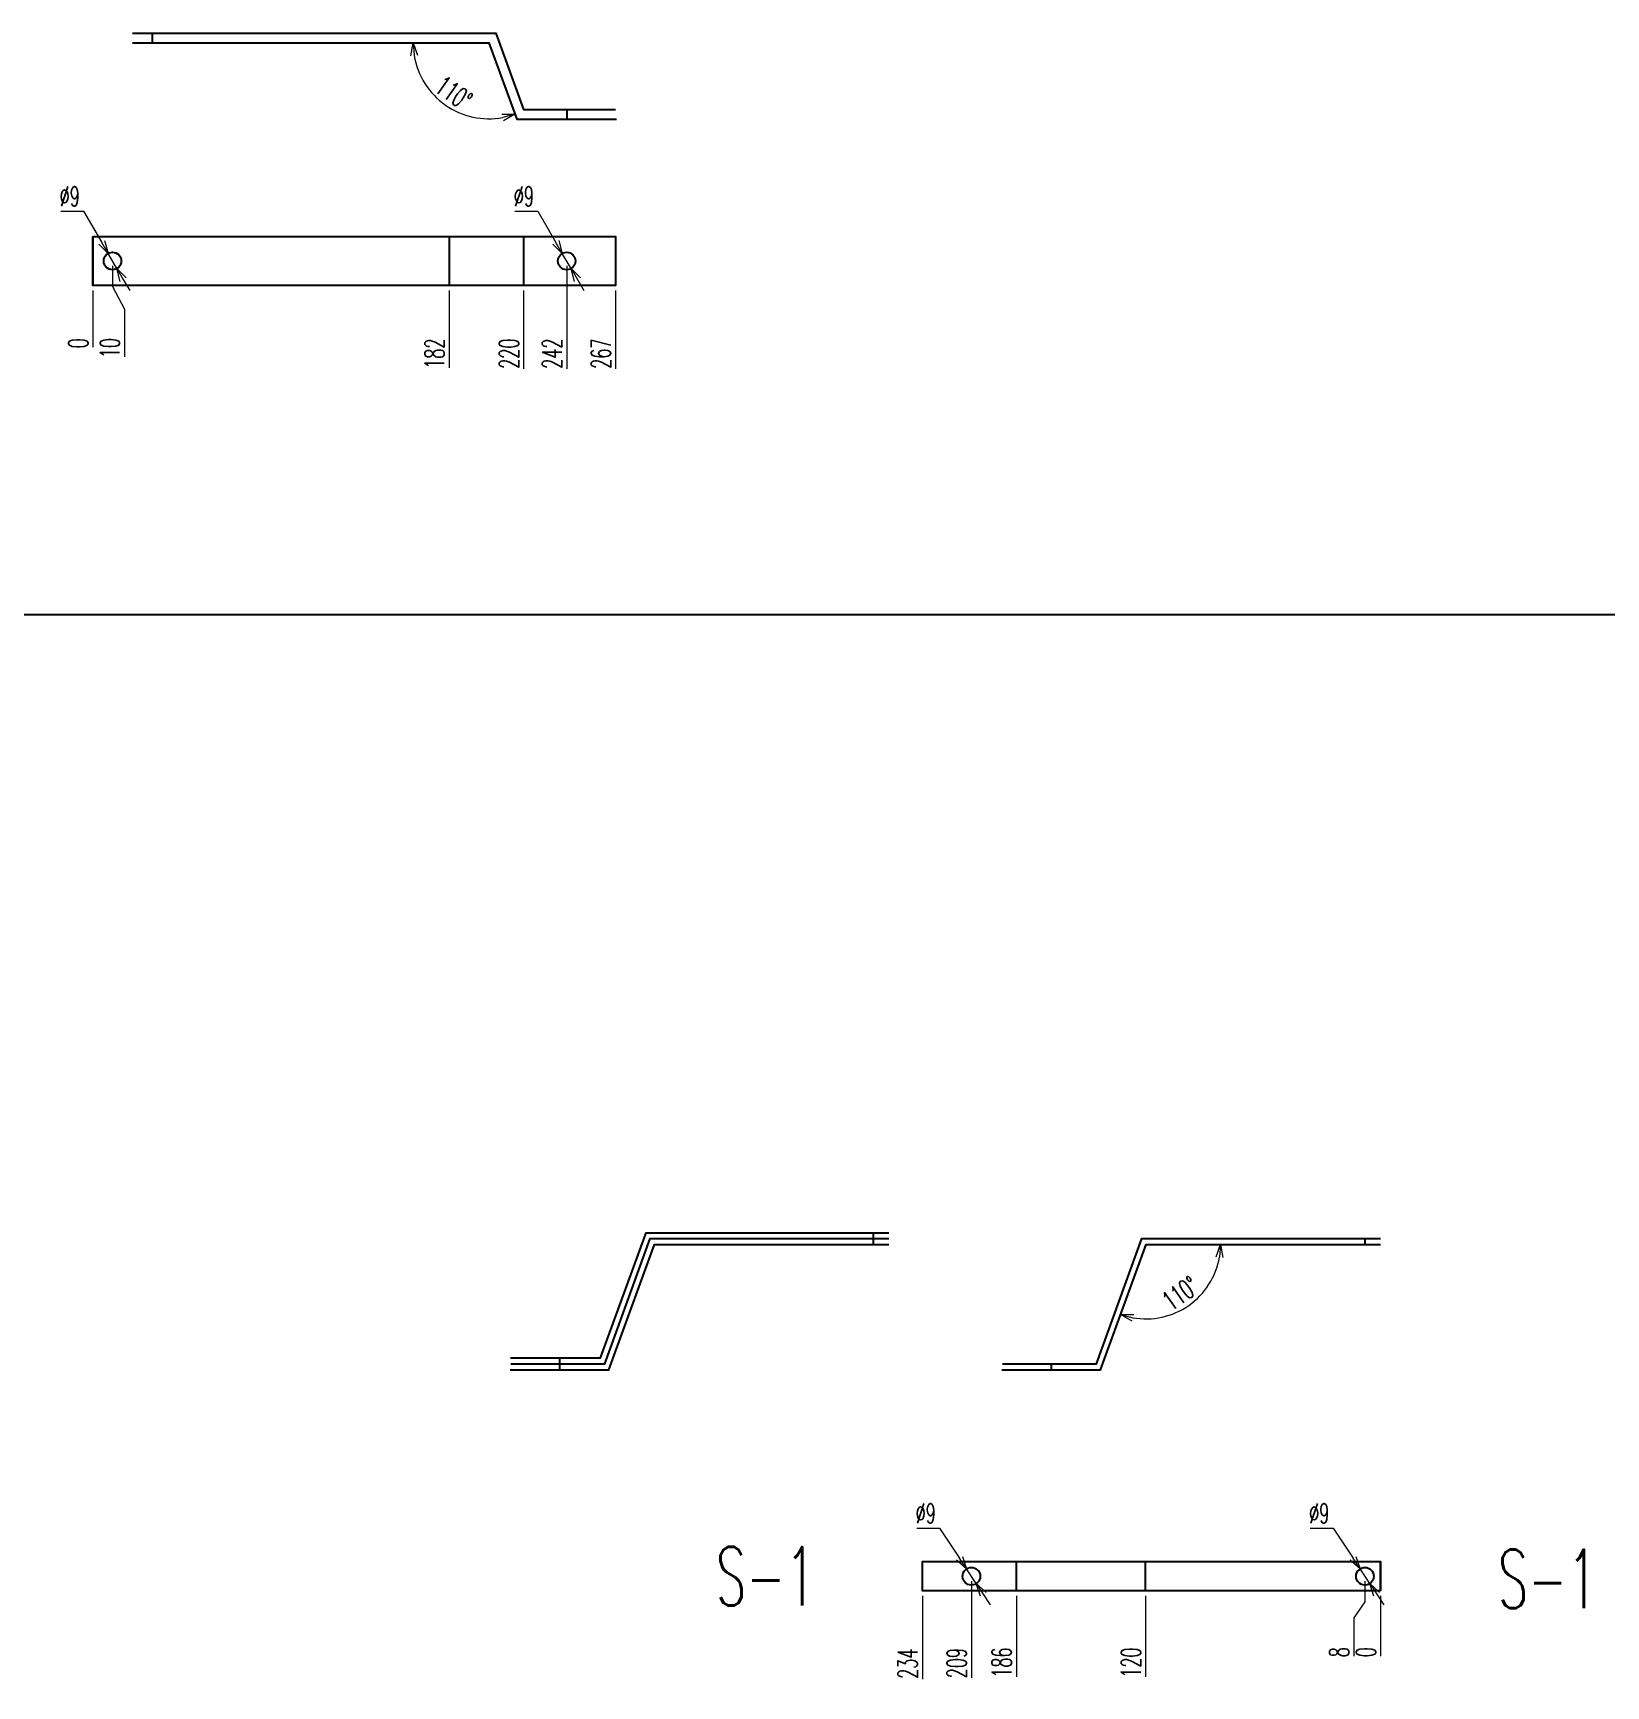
# Model space of a CAD drawing. Header units: millimetres. Extents: x 173893 to 258446, y -176540 to -123824.
# Drawn here: x 187102 to 187905, y -147306 to -146461 of the extents above; entities that cross this region are included whole.
import ezdxf
from ezdxf.enums import TextEntityAlignment as Align

# ---------------------------------------------------------------- set-up
doc = ezdxf.new("R2010")
doc.units = ezdxf.units.MM
doc.header["$LTSCALE"] = 3
doc.layers.add('@.DM. NÉT CHÍNH', color=7, linetype='Continuous')
doc.styles.add('Ann_w01', font='romans.shx', dxfattribs={"width": 0.6, "bigfont": 'chineset.shx'})
doc.dimstyles.new('Dim 01_SC05', dxfattribs={"dimscale": 5, "dimtxt": 2, "dimasz": 1.3, "dimexe": 0.5, "dimexo": 0.5, "dimgap": 0.5, "dimtad": 1, "dimtoh": 1, "dimdec": 1, "dimzin": 12, "dimdsep": 46, "dimtxsty": 'Ann_w01', "dimblk": 'OPEN30', "dimcen": 1.5, "dimclrd": 6, "dimclre": 6, "dimclrt": 3, "dimadec": 1, "dimazin": 3, "dimtm": 1e-09, "dimtfac": 1, "dimtdec": 1, "dimtmove": 0, "dimatfit": 3, "dimldrblk": 'OPEN30', "dimfxl": 1, "dimtolj": 1, "dimlwd": 20, "dimlwe": 20, "dimarcsym": 0})

# ---------------------------------------------------------------- blocks, each defined once
blk = doc.blocks.new('*D1646')
at = {"layer": '@.DM. NÉT CHÍNH', "color": 6, "linetype": 'Continuous', "lineweight": 20, "transparency": 16777216}
blk.add_line((187132.34, -146592.55), (187132.34, -146621.6), dxfattribs=at)
at = {"layer": 'Defpoints', "color": 0, "linetype": 'Continuous', "transparency": 16777216}
for p in [(187132.34, -146577.55), (187132.34, -146590.05), (187132.34, -146615.1)]:
    blk.add_point(p, dxfattribs=at)
at = {"layer": '@.DM. NÉT CHÍNH', "color": 3, "linetype": 'Continuous', "transparency": 16777216, "insert": (187124.84, -146619.6), "char_height": 10, "attachment_point": 5, "rotation": 90, "style": 'Ann_w01'}
blk.add_mtext('\\A1;0', dxfattribs=at)
blk = doc.blocks.new('_Open30')
at = {"color": 0, "linetype": 'ByBlock', "lineweight": -2}
for p, q in [((-1, 0.27), (0, 0)), ((0, 0), (-1, -0.27)), ((0, 0), (-1, 0))]:
    blk.add_line(p, q, dxfattribs=at)
blk = doc.blocks.new('*D1647')
at = {"layer": '@.DM. NÉT CHÍNH', "color": 6, "linetype": 'Continuous', "lineweight": 20, "transparency": 16777216}
for p, q in [((187142.34, -146580.05), (187142.34, -146590.55)), ((187142.34, -146590.55), (187148.5, -146602.1)), ((187148.5, -146602.1), (187148.5, -146626.46))]:
    blk.add_line(p, q, dxfattribs=at)
at = {"layer": 'Defpoints', "color": 0, "linetype": 'Continuous', "transparency": 16777216}
for p in [(187132.34, -146577.55), (187142.34, -146577.55), (187148.5, -146615.1)]:
    blk.add_point(p, dxfattribs=at)
at = {"layer": '@.DM. NÉT CHÍNH', "color": 3, "linetype": 'Continuous', "transparency": 16777216, "insert": (187141, -146622.03), "char_height": 10, "attachment_point": 5, "rotation": 90, "style": 'Ann_w01'}
blk.add_mtext('\\A1;10', dxfattribs=at)
blk = doc.blocks.new('*D1648')
at = {"layer": '@.DM. NÉT CHÍNH', "color": 6, "linetype": 'Continuous', "lineweight": 20, "transparency": 16777216}
blk.add_line((187314.34, -146592.55), (187314.34, -146632.17), dxfattribs=at)
at = {"layer": 'Defpoints', "color": 0, "linetype": 'Continuous', "transparency": 16777216}
for p in [(187132.34, -146577.55), (187314.34, -146590.05), (187314.34, -146615.1)]:
    blk.add_point(p, dxfattribs=at)
at = {"layer": '@.DM. NÉT CHÍNH', "color": 3, "linetype": 'Continuous', "transparency": 16777216, "insert": (187306.84, -146624.88), "char_height": 10, "attachment_point": 5, "rotation": 90, "style": 'Ann_w01'}
blk.add_mtext('\\A1;182', dxfattribs=at)
blk = doc.blocks.new('*D1649')
at = {"layer": '@.DM. NÉT CHÍNH', "color": 6, "linetype": 'Continuous', "lineweight": 20, "transparency": 16777216}
blk.add_line((187352.34, -146592.55), (187352.34, -146632.6), dxfattribs=at)
at = {"layer": 'Defpoints', "color": 0, "linetype": 'Continuous', "transparency": 16777216}
for p in [(187132.34, -146577.55), (187352.34, -146590.05), (187352.34, -146614.67)]:
    blk.add_point(p, dxfattribs=at)
at = {"layer": '@.DM. NÉT CHÍNH', "color": 3, "linetype": 'Continuous', "transparency": 16777216, "insert": (187344.84, -146624.88), "char_height": 10, "attachment_point": 5, "rotation": 90, "style": 'Ann_w01'}
blk.add_mtext('\\A1;220', dxfattribs=at)
blk = doc.blocks.new('*D1650')
at = {"layer": '@.DM. NÉT CHÍNH', "color": 6, "linetype": 'Continuous', "lineweight": 20, "transparency": 16777216}
blk.add_line((187374.34, -146580.05), (187374.34, -146632.6), dxfattribs=at)
at = {"layer": 'Defpoints', "color": 0, "linetype": 'Continuous', "transparency": 16777216}
for p in [(187132.34, -146577.55), (187374.34, -146577.55), (187374.34, -146614.67)]:
    blk.add_point(p, dxfattribs=at)
at = {"layer": '@.DM. NÉT CHÍNH', "color": 3, "linetype": 'Continuous', "transparency": 16777216, "insert": (187366.84, -146624.88), "char_height": 10, "attachment_point": 5, "rotation": 90, "style": 'Ann_w01'}
blk.add_mtext('\\A1;242', dxfattribs=at)
blk = doc.blocks.new('*D1651')
at = {"layer": '@.DM. NÉT CHÍNH', "color": 6, "linetype": 'Continuous', "lineweight": 20, "transparency": 16777216}
blk.add_line((187399.34, -146592.55), (187399.34, -146632.6), dxfattribs=at)
at = {"layer": 'Defpoints', "color": 0, "linetype": 'Continuous', "transparency": 16777216}
for p in [(187132.34, -146577.55), (187399.34, -146590.05), (187399.34, -146614.67)]:
    blk.add_point(p, dxfattribs=at)
at = {"layer": '@.DM. NÉT CHÍNH', "color": 3, "linetype": 'Continuous', "transparency": 16777216, "insert": (187391.84, -146624.88), "char_height": 10, "attachment_point": 5, "rotation": 90, "style": 'Ann_w01'}
blk.add_mtext('\\A1;267', dxfattribs=at)
blk = doc.blocks.new('*D1652')
at = {"layer": '@.DM. NÉT CHÍNH', "color": 6, "linetype": 'Continuous', "lineweight": 20, "transparency": 16777216}
for p, q in [((187347.9, -146552.03), (187359.54, -146552.03)), ((187359.54, -146552.03), (187368.82, -146568.03)), ((187376.6, -146581.44), (187372.08, -146573.65)), ((187379.86, -146587.06), (187383.12, -146592.68))]:
    blk.add_line(p, q, dxfattribs=at)
at = {"layer": 'Defpoints', "color": 0, "linetype": 'Continuous', "transparency": 16777216}
for p in [(187372.08, -146573.65), (187376.6, -146581.44)]:
    blk.add_point(p, dxfattribs=at)
at = {"layer": '@.DM. NÉT CHÍNH', "color": 6, "linetype": 'Continuous', "lineweight": 20, "transparency": 16777216, "xscale": 6.5, "yscale": 6.5, "zscale": 6.5}
for p, rotation in [((187372.08, -146573.65), 300.1074902585456), ((187376.6, -146581.44), 120.1074902585456)]:
    blk.add_blockref('_Open30', p, dxfattribs=dict(at, rotation=rotation))
at = {"layer": '@.DM. NÉT CHÍNH', "color": 3, "linetype": 'Continuous', "transparency": 16777216, "insert": (187352.47, -146544.53), "char_height": 10, "attachment_point": 5, "style": 'Ann_w01'}
blk.add_mtext('\\A1;∅9', dxfattribs=at)
blk = doc.blocks.new('*D1653')
at = {"layer": '@.DM. NÉT CHÍNH', "color": 6, "linetype": 'Continuous', "lineweight": 20, "transparency": 16777216}
for p, q in [((187115.9, -146552.03), (187127.54, -146552.03)), ((187127.54, -146552.03), (187136.82, -146568.03)), ((187144.6, -146581.44), (187140.08, -146573.65)), ((187147.86, -146587.06), (187151.12, -146592.68))]:
    blk.add_line(p, q, dxfattribs=at)
at = {"layer": 'Defpoints', "color": 0, "linetype": 'Continuous', "transparency": 16777216}
for p in [(187140.08, -146573.65), (187144.6, -146581.44)]:
    blk.add_point(p, dxfattribs=at)
at = {"layer": '@.DM. NÉT CHÍNH', "color": 6, "linetype": 'Continuous', "lineweight": 20, "transparency": 16777216, "xscale": 6.5, "yscale": 6.5, "zscale": 6.5}
for p, rotation in [((187140.08, -146573.65), 300.1074902593982), ((187144.6, -146581.44), 120.1074902593982)]:
    blk.add_blockref('_Open30', p, dxfattribs=dict(at, rotation=rotation))
at = {"layer": '@.DM. NÉT CHÍNH', "color": 3, "linetype": 'Continuous', "transparency": 16777216, "insert": (187120.47, -146544.53), "char_height": 10, "attachment_point": 5, "style": 'Ann_w01'}
blk.add_mtext('\\A1;∅9', dxfattribs=at)
blk = doc.blocks.new('*D1679')
at = {"layer": '@.DM. NÉT CHÍNH', "color": 6, "linetype": 'Continuous', "lineweight": 20, "transparency": 16777216}
blk.add_line((187556.05, -147259.51), (187556.05, -147302.05), dxfattribs=at)
at = {"layer": 'Defpoints', "color": 0, "linetype": 'Continuous', "transparency": 16777216}
for p in [(187790.05, -147249.51), (187556.05, -147257.01), (187556.05, -147283.83)]:
    blk.add_point(p, dxfattribs=at)
at = {"layer": '@.DM. NÉT CHÍNH', "color": 3, "linetype": 'Continuous', "transparency": 16777216, "insert": (187548.55, -147294.19), "char_height": 10, "attachment_point": 5, "rotation": 90, "style": 'Ann_w01'}
blk.add_mtext('\\A1;234', dxfattribs=at)
blk = doc.blocks.new('*D1680')
at = {"layer": '@.DM. NÉT CHÍNH', "color": 6, "linetype": 'Continuous', "lineweight": 20, "transparency": 16777216}
blk.add_line((187581.05, -147252.01), (187581.05, -147301.48), dxfattribs=at)
at = {"layer": 'Defpoints', "color": 0, "linetype": 'Continuous', "transparency": 16777216}
for p in [(187581.05, -147249.51), (187790.05, -147249.51), (187581.05, -147283.83)]:
    blk.add_point(p, dxfattribs=at)
at = {"layer": '@.DM. NÉT CHÍNH', "color": 3, "linetype": 'Continuous', "transparency": 16777216, "insert": (187573.55, -147293.9), "char_height": 10, "attachment_point": 5, "rotation": 90, "style": 'Ann_w01'}
blk.add_mtext('\\A1;209', dxfattribs=at)
blk = doc.blocks.new('*D1681')
at = {"layer": '@.DM. NÉT CHÍNH', "color": 6, "linetype": 'Continuous', "lineweight": 20, "transparency": 16777216}
blk.add_line((187604.05, -147259.51), (187604.05, -147300.9), dxfattribs=at)
at = {"layer": 'Defpoints', "color": 0, "linetype": 'Continuous', "transparency": 16777216}
for p in [(187790.05, -147249.51), (187604.05, -147257.01), (187604.05, -147283.83)]:
    blk.add_point(p, dxfattribs=at)
at = {"layer": '@.DM. NÉT CHÍNH', "color": 3, "linetype": 'Continuous', "transparency": 16777216, "insert": (187596.55, -147293.62), "char_height": 10, "attachment_point": 5, "rotation": 90, "style": 'Ann_w01'}
blk.add_mtext('\\A1;186', dxfattribs=at)
blk = doc.blocks.new('*D1682')
at = {"layer": '@.DM. NÉT CHÍNH', "color": 6, "linetype": 'Continuous', "lineweight": 20, "transparency": 16777216}
blk.add_line((187670.05, -147259.51), (187670.05, -147300.9), dxfattribs=at)
at = {"layer": 'Defpoints', "color": 0, "linetype": 'Continuous', "transparency": 16777216}
for p in [(187790.05, -147249.51), (187670.05, -147257.01), (187670.05, -147283.83)]:
    blk.add_point(p, dxfattribs=at)
at = {"layer": '@.DM. NÉT CHÍNH', "color": 3, "linetype": 'Continuous', "transparency": 16777216, "insert": (187662.55, -147293.62), "char_height": 10, "attachment_point": 5, "rotation": 90, "style": 'Ann_w01'}
blk.add_mtext('\\A1;120', dxfattribs=at)
blk = doc.blocks.new('*D1671')
at = {"layer": '@.DM. NÉT CHÍNH', "color": 6, "linetype": 'Continuous', "lineweight": 20, "transparency": 16777216}
for p, q in [((187782.05, -147252.01), (187782.05, -147262.51)), ((187782.05, -147262.51), (187776.42, -147270.83)), ((187776.42, -147270.83), (187776.42, -147290.33))]:
    blk.add_line(p, q, dxfattribs=at)
at = {"layer": 'Defpoints', "color": 0, "linetype": 'Continuous', "transparency": 16777216}
for p in [(187782.05, -147249.51), (187790.05, -147249.51), (187776.42, -147283.83)]:
    blk.add_point(p, dxfattribs=at)
at = {"layer": '@.DM. NÉT CHÍNH', "color": 3, "linetype": 'Continuous', "transparency": 16777216, "insert": (187768.92, -147288.33), "char_height": 10, "attachment_point": 5, "rotation": 90, "style": 'Ann_w01'}
blk.add_mtext('\\A1;8', dxfattribs=at)
blk = doc.blocks.new('*D1683')
at = {"layer": '@.DM. NÉT CHÍNH', "color": 6, "linetype": 'Continuous', "lineweight": 20, "transparency": 16777216}
blk.add_line((187790.05, -147259.51), (187790.05, -147290.33), dxfattribs=at)
at = {"layer": 'Defpoints', "color": 0, "linetype": 'Continuous', "transparency": 16777216}
for p in [(187790.05, -147249.51), (187790.05, -147257.01), (187790.05, -147283.83)]:
    blk.add_point(p, dxfattribs=at)
at = {"layer": '@.DM. NÉT CHÍNH', "color": 3, "linetype": 'Continuous', "transparency": 16777216, "insert": (187782.55, -147288.33), "char_height": 10, "attachment_point": 5, "rotation": 90, "style": 'Ann_w01'}
blk.add_mtext('\\A1;0', dxfattribs=at)
blk = doc.blocks.new('*D1672')
at = {"layer": '@.DM. NÉT CHÍNH', "color": 6, "linetype": 'Continuous', "lineweight": 20, "transparency": 16777216}
for p, q in [((187553.14, -147224.9), (187564.78, -147224.9)), ((187564.78, -147224.9), (187574.98, -147240.34)), ((187583.53, -147253.27), (187578.57, -147245.76)), ((187587.11, -147258.69), (187590.7, -147264.11))]:
    blk.add_line(p, q, dxfattribs=at)
at = {"layer": 'Defpoints', "color": 0, "linetype": 'Continuous', "transparency": 16777216}
for p in [(187578.57, -147245.76), (187583.53, -147253.27)]:
    blk.add_point(p, dxfattribs=at)
at = {"layer": '@.DM. NÉT CHÍNH', "color": 6, "linetype": 'Continuous', "lineweight": 20, "transparency": 16777216, "xscale": 6.5, "yscale": 6.5, "zscale": 6.5}
for p, rotation in [((187578.57, -147245.76), 303.4682395032647), ((187583.53, -147253.27), 123.4682395032647)]:
    blk.add_blockref('_Open30', p, dxfattribs=dict(at, rotation=rotation))
at = {"layer": '@.DM. NÉT CHÍNH', "color": 3, "linetype": 'Continuous', "transparency": 16777216, "insert": (187557.71, -147217.4), "char_height": 10, "attachment_point": 5, "style": 'Ann_w01'}
blk.add_mtext('\\A1;∅9', dxfattribs=at)
blk = doc.blocks.new('*D1673')
at = {"layer": '@.DM. NÉT CHÍNH', "color": 6, "linetype": 'Continuous', "lineweight": 20, "transparency": 16777216}
for p, q in [((187754.14, -147224.9), (187765.78, -147224.9)), ((187765.78, -147224.9), (187775.98, -147240.34)), ((187784.53, -147253.27), (187779.57, -147245.76)), ((187788.11, -147258.69), (187791.7, -147264.11))]:
    blk.add_line(p, q, dxfattribs=at)
at = {"layer": 'Defpoints', "color": 0, "linetype": 'Continuous', "transparency": 16777216}
for p in [(187779.57, -147245.76), (187784.53, -147253.27)]:
    blk.add_point(p, dxfattribs=at)
at = {"layer": '@.DM. NÉT CHÍNH', "color": 6, "linetype": 'Continuous', "lineweight": 20, "transparency": 16777216, "xscale": 6.5, "yscale": 6.5, "zscale": 6.5}
for p, rotation in [((187779.57, -147245.76), 303.4682395035765), ((187784.53, -147253.27), 123.4682395035764)]:
    blk.add_blockref('_Open30', p, dxfattribs=dict(at, rotation=rotation))
at = {"layer": '@.DM. NÉT CHÍNH', "color": 3, "linetype": 'Continuous', "transparency": 16777216, "insert": (187758.71, -147217.4), "char_height": 10, "attachment_point": 5, "style": 'Ann_w01'}
blk.add_mtext('\\A1;∅9', dxfattribs=at)
blk = doc.blocks.new('*D4290')
at = {"layer": '@.DM. NÉT CHÍNH', "color": 6, "linetype": 'Continuous', "lineweight": 20, "transparency": 16777216}
blk.add_arc((187334.65, -146466.09), 38.78, 189.61411, 280.38589, dxfattribs=at)
at = {"layer": 'Defpoints', "color": 0, "linetype": 'Continuous', "transparency": 16777216}
for p in [(187152.54, -146466.09), (187334.65, -146466.09), (187334.65, -146466.09), (187303.54, -146489.25), (187348.84, -146505.09)]:
    blk.add_point(p, dxfattribs=at)
at = {"layer": '@.DM. NÉT CHÍNH', "color": 6, "linetype": 'Continuous', "lineweight": 20, "transparency": 16777216, "xscale": 6.5, "yscale": 6.5, "zscale": 6.5}
for p, rotation in [((187295.86, -146466.09), 94.80705384970383), ((187347.91, -146502.53), 15.19294615028948)]:
    blk.add_blockref('_Open30', p, dxfattribs=dict(at, rotation=rotation))
at = {"layer": '@.DM. NÉT CHÍNH', "color": 3, "linetype": 'Continuous', "transparency": 16777216, "insert": (187316.7, -146491.72), "char_height": 10, "attachment_point": 5, "rotation": 325, "style": 'Ann_w01'}
blk.add_mtext('\\A1;110°', dxfattribs=at)
blk = doc.blocks.new('*D4293')
at = {"layer": '@.DM. NÉT CHÍNH', "color": 6, "linetype": 'Continuous', "lineweight": 20, "transparency": 16777216}
blk.add_arc((187670.29, -147079.98), 38.03, 259.80469, 350.19531, dxfattribs=at)
at = {"layer": 'Defpoints', "color": 0, "linetype": 'Continuous', "transparency": 16777216}
for p in [(187670.29, -147079.98), (187670.29, -147079.98), (187790.05, -147079.98), (187681.2, -147116.42), (187646.99, -147143.98)]:
    blk.add_point(p, dxfattribs=at)
at = {"layer": '@.DM. NÉT CHÍNH', "color": 6, "linetype": 'Continuous', "lineweight": 20, "transparency": 16777216, "xscale": 6.5, "yscale": 6.5, "zscale": 6.5}
for p, rotation in [((187708.32, -147079.98), 85.0976534834919), ((187657.28, -147115.72), 164.9023465165225)]:
    blk.add_blockref('_Open30', p, dxfattribs=dict(at, rotation=rotation))
at = {"layer": '@.DM. NÉT CHÍNH', "color": 3, "linetype": 'Continuous', "transparency": 16777216, "insert": (187687.8, -147104.99), "char_height": 10, "attachment_point": 5, "rotation": 35, "style": 'Ann_w01'}
blk.add_mtext('\\A1;110°', dxfattribs=at)

msp = doc.modelspace()

# ---------------------------------------------------------------- linework, layer by layer
at = {"layer": '@.DM. NÉT CHÍNH', "color": 4, "linetype": 'Continuous'}
for p, q in [((187162.54, -146461.09), (187162.54, -146466.09)), ((187374.34, -146500.09), (187374.34, -146505.09)), ((187132.34, -146565.05), (187132.34, -146590.05))]:
    msp.add_line(p, q, dxfattribs=at)
at = {"layer": '@.DM. NÉT CHÍNH', "linetype": 'Continuous'}
for p, q in [((186029.84, -146758.15), (190921.35, -146758.15)), ((187530.91, -147073.98), (187530.91, -147079.98)), ((187782.05, -147076.98), (187782.05, -147079.98))]:
    msp.add_line(p, q, dxfattribs=at)
at = {"layer": '@.DM. NÉT CHÍNH', "color": 2, "linetype": 'Continuous'}
for p, q in [((187370.66, -147137.98), (187370.66, -147143.98)), ((187621.79, -147140.98), (187621.79, -147143.98)), ((187790.05, -147257.01), (187790.05, -147242.01))]:
    msp.add_line(p, q, dxfattribs=at)
at = {"layer": '@.DM. NÉT CHÍNH', "color": 4, "linetype": 'Continuous'}
for points in [[(187152.54, -146461.09), (187338.15, -146461.09), (187352.34, -146500.09), (187399.34, -146500.09)], [(187152.54, -146466.09), (187334.65, -146466.09), (187348.84, -146505.09), (187399.84, -146505.09)]]:
    msp.add_lwpolyline(points, dxfattribs=at)
for points in [[(187132.34, -146565.05), (187314.34, -146565.05), (187314.34, -146590.05), (187132.34, -146590.05)], [(187132.34, -146565.05), (187352.34, -146565.05), (187352.34, -146590.05), (187132.34, -146590.05)], [(187132.34, -146565.05), (187399.34, -146565.05), (187399.34, -146590.05), (187132.34, -146590.05)]]:
    msp.add_lwpolyline(points, close=True, dxfattribs=at)
at = {"layer": '@.DM. NÉT CHÍNH', "color": 2, "linetype": 'Continuous'}
for points in [[(187345.66, -147137.98), (187391.66, -147137.98), (187414.96, -147073.98), (187538.91, -147073.98)], [(187345.76, -147140.98), (187393.76, -147140.98), (187417.06, -147076.98), (187538.91, -147076.98)], [(187596.89, -147140.98), (187644.89, -147140.98), (187668.19, -147076.98), (187790.05, -147076.98)], [(187345.46, -147143.98), (187395.86, -147143.98), (187419.16, -147079.98), (187538.91, -147079.98)], [(187596.59, -147143.98), (187646.99, -147143.98), (187670.29, -147079.98), (187790.05, -147079.98)]]:
    msp.add_lwpolyline(points, dxfattribs=at)
for points in [[(187790.05, -147257.01), (187556.05, -147257.01), (187556.05, -147242.01), (187790.05, -147242.01)], [(187790.05, -147257.01), (187604.05, -147257.01), (187604.05, -147242.01), (187790.05, -147242.01)], [(187790.05, -147257.01), (187670.05, -147257.01), (187670.05, -147242.01), (187790.05, -147242.01)]]:
    msp.add_lwpolyline(points, close=True, dxfattribs=at)
at = {"layer": '@.DM. NÉT CHÍNH', "color": 4, "linetype": 'Continuous'}
for centre in [(187142.34, -146577.55), (187374.34, -146577.55)]:
    msp.add_circle(centre, 4.5, dxfattribs=at)
at = {"layer": '@.DM. NÉT CHÍNH', "color": 2, "linetype": 'Continuous'}
for centre in [(187581.05, -147249.51), (187782.05, -147249.51)]:
    msp.add_circle(centre, 4.5, dxfattribs=at)

# ---------------------------------------------------------------- texts
at = {"style": 'Ann_w01', "width": 0.6}
for p in [(187476.05, -147249.51), (187875.41, -147250.86)]:
    msp.add_text('S-1', height=30, dxfattribs=at).set_placement(p, align=Align.MIDDLE_CENTER)

# ---------------------------------------------------------------- dimensions: what is measured, and where the dimension line sits
at = {"layer": '@.DM. NÉT CHÍNH', "linetype": 'Continuous'}
for base, line1, line2, picture, middle in [((187303.54, -146489.25), ((187334.65, -146466.09), (187348.84, -146505.09)), ((187152.54, -146466.09), (187334.65, -146466.09)), '*D4290', (187316.7, -146491.72)), ((187681.2, -147116.42), ((187670.29, -147079.98), (187790.05, -147079.98)), ((187646.99, -147143.98), (187670.29, -147079.98)), '*D4293', (187687.8, -147104.99))]:
    dim = msp.add_angular_dim_2l(base=base, line1=line1, line2=line2, dimstyle='Dim 01_SC05', dxfattribs=at)
    dim.commit()
    dim.dimension.update_dxf_attribs({"geometry": picture, "text_midpoint": middle})
at = {"layer": '@.DM. NÉT CHÍNH', "color": 4, "linetype": 'Continuous'}
for p1, p2, picture, middle in [((187144.6, -146581.44), (187140.08, -146573.65), '*D1653', (187120.47, -146552.03)), ((187376.6, -146581.44), (187372.08, -146573.65), '*D1652', (187352.47, -146552.03))]:
    dim = msp.add_diameter_dim_2p(p1=p1, p2=p2, dimstyle='Dim 01_SC05', dxfattribs=at)
    dim.commit()
    dim.dimension.update_dxf_attribs({"geometry": picture, "text_midpoint": middle, "dimtype": 163})
for feature_location, offset, origin, picture, middle in [((187132.34101659, -146590.04555971), (0, -25.05360302), (187132.34101659, -146577.54555971), '*D1646', (187124.84101659, -146619.59916273)), ((187142.34, -146577.55), (6.16, -37.55), (187132.34, -146577.55), '*D1647', (187141, -146622.03)), ((187314.34, -146590.05), (0, -25.05), (187132.34, -146577.55), '*D1648', (187306.84, -146624.88)), ((187352.34, -146590.05), (0, -24.63), (187132.34, -146577.55), '*D1649', (187344.84, -146624.88)), ((187374.34, -146577.55), (0, -37.13), (187132.34, -146577.55), '*D1650', (187366.84, -146624.88)), ((187399.34, -146590.05), (0, -24.63), (187132.34, -146577.55), '*D1651', (187391.84, -146624.88))]:
    dim = msp.add_ordinate_dim(feature_location=feature_location, offset=offset, dtype=1, origin=origin, dimstyle='Dim 01_SC05', dxfattribs=at)
    dim.commit()
    dim.dimension.update_dxf_attribs({"geometry": picture, "text_midpoint": middle})
at = {"layer": '@.DM. NÉT CHÍNH', "linetype": 'Continuous'}
for p1, p2, picture, middle in [((187583.53, -147253.27), (187578.57, -147245.76), '*D1672', (187557.71, -147224.9)), ((187784.53, -147253.27), (187779.57, -147245.76), '*D1673', (187758.71, -147224.9))]:
    dim = msp.add_diameter_dim_2p(p1=p1, p2=p2, dimstyle='Dim 01_SC05', dxfattribs=at)
    dim.commit()
    dim.dimension.update_dxf_attribs({"geometry": picture, "text_midpoint": middle, "dimtype": 163})
for feature_location, offset, origin, picture, middle in [((187556.05, -147257.01), (0, -26.82), (187790.05, -147249.51), '*D1679', (187548.55, -147294.19)), ((187581.05, -147249.51), (0, -34.32), (187790.05, -147249.51), '*D1680', (187573.55, -147293.9)), ((187604.05, -147257.01), (0, -26.82), (187790.05, -147249.51), '*D1681', (187596.55, -147293.62)), ((187670.05, -147257.01), (0, -26.82), (187790.05, -147249.51), '*D1682', (187662.55, -147293.62)), ((187782.05, -147249.51), (-5.63, -34.32), (187790.05, -147249.51), '*D1671', (187768.92, -147288.33)), ((187790.046639, -147257.01256443), (0, -26.82098448), (187790.046639, -147249.51256443), '*D1683', (187782.546639, -147288.33354891))]:
    dim = msp.add_ordinate_dim(feature_location=feature_location, offset=offset, dtype=1, origin=origin, dimstyle='Dim 01_SC05', dxfattribs=at)
    dim.commit()
    dim.dimension.update_dxf_attribs({"geometry": picture, "text_midpoint": middle})

doc.saveas('drawing.dxf')
